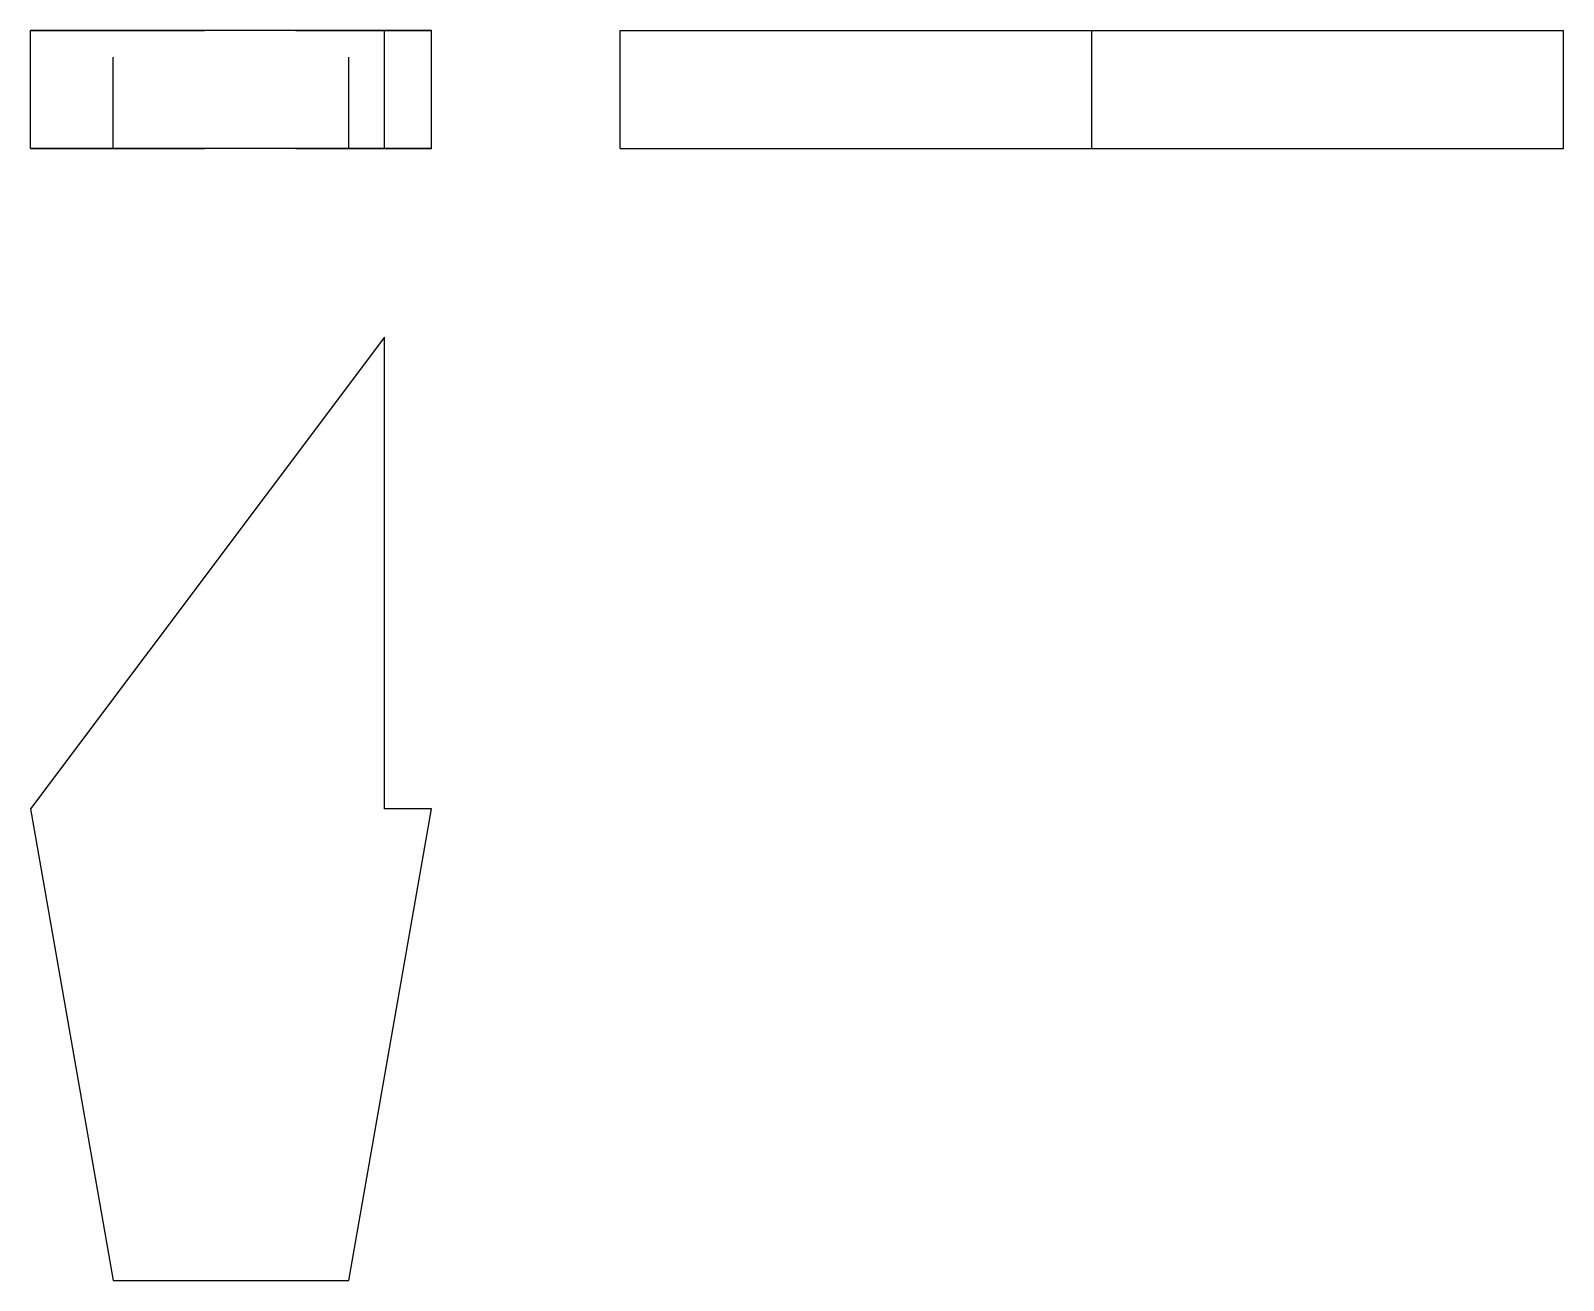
# Model space of a CAD drawing. Extents: x 0 to 1.68, y 0 to 1.37.
import ezdxf

# ---------------------------------------------------------------- set-up
doc = ezdxf.new("R2010")
doc.units = 0
doc.linetypes.add('HIDDEN', pattern=[0.051598, 0.034416, -0.017182])
for name, color, linetype in [('FRONT', 7, 'CONTINUOUS'), ('FRONT_HID', 7, 'HIDDEN'), ('LEFT', 7, 'CONTINUOUS'), ('TOP', 7, 'CONTINUOUS')]:
    doc.layers.add(name, color=color, linetype=linetype)

msp = doc.modelspace()

# ---------------------------------------------------------------- linework, layer by layer
at = {"layer": 'FRONT'}
for p, q in [((0, 1.238347), (0, 1.367342)), ((0.386983, 1.367342), (0, 1.367342)), ((0.386983, 1.238347), (0.386983, 1.367342)), ((0.438581, 1.367342), (0.386983, 1.367342)), ((0.438581, 1.238347), (0.438581, 1.367342)), ((0.386983, 1.238347), (0, 1.238347)), ((0.438581, 1.238347), (0.386983, 1.238347))]:
    msp.add_line(p, q, dxfattribs=at)
at = {"layer": 'FRONT_HID', "linetype": 'HIDDEN'}
for p, q in [((0, 1.367342), (0.090296, 1.367342)), ((0.090296, 1.238347), (0.090296, 1.367342)), ((0.090296, 1.367342), (0.348285, 1.367342)), ((0.348285, 1.238347), (0.348285, 1.367342)), ((0.348285, 1.367342), (0.438581, 1.367342)), ((0, 1.238347), (0.090296, 1.238347)), ((0.090296, 1.238347), (0.348285, 1.238347)), ((0.348285, 1.238347), (0.438581, 1.238347))]:
    msp.add_line(p, q, dxfattribs=at)
at = {"layer": 'LEFT'}
for p, q in [((0.644972, 1.238347), (0.644972, 1.367342)), ((0.644972, 1.367342), (1.16095, 1.367342)), ((1.16095, 1.238347), (1.16095, 1.367342)), ((1.16095, 1.367342), (1.676928, 1.367342)), ((1.676928, 1.238347), (1.676928, 1.367342)), ((0.644972, 1.238347), (1.16095, 1.238347)), ((1.16095, 1.238347), (1.676928, 1.238347))]:
    msp.add_line(p, q, dxfattribs=at)
at = {"layer": 'TOP'}
for p, q in [((0.386983, 1.031956), (0, 0.515978)), ((0.386983, 0.515978), (0.386983, 1.031956)), ((0, 0.515978), (0.090296, 0)), ((0.348285, 0), (0.438581, 0.515978)), ((0.438581, 0.515978), (0.386983, 0.515978)), ((0.090296, 0), (0.348285, 0))]:
    msp.add_line(p, q, dxfattribs=at)

doc.saveas('drawing.dxf')
